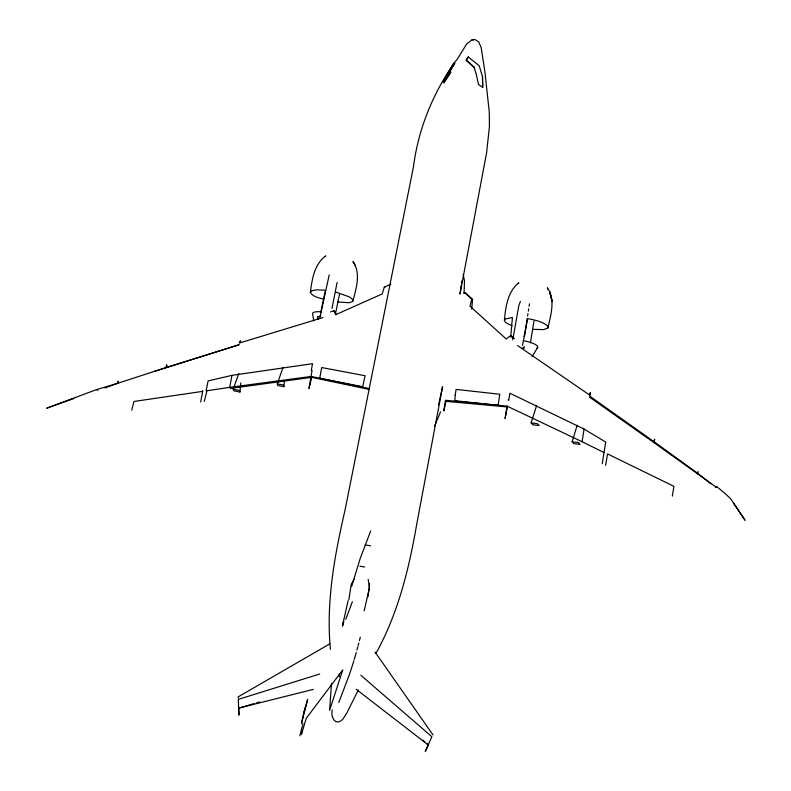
<?xml version="1.0" encoding="UTF-8"?>
<svg xmlns="http://www.w3.org/2000/svg" width="791" height="791" viewBox="0 0 791 791"><rect width="100%" height="100%" fill="white"/><g stroke="black" fill="none" stroke-linecap="round" stroke-linejoin="round"><path stroke-width="1.19" d="M464.06 293.491L464.495 280.993L463.219 274.447M339.22 676.819L339.329 673.892M353.419 262.81L353.112 261.485L355.07 265.351M331.508 683.711L329.59 710.377L342.78 669.839L306.196 718.406L301.48 734.434L301.855 730.874M283.079 367.212L277.295 383.882L277.779 385.543L283.9 386.69L284.384 381.015M238.744 373.579L233.177 389.231L233.859 390.863L239.98 392.02L240.78 382.923M510.679 337.065L512.42 317.517L505.726 318.882L504.401 320.226L505.439 322.431L512.133 325.833M461.193 285.383L459.976 294.114L486.633 152.574L489.441 126.441L489.263 111.986L484.932 72.11L481.175 47.608L478.644 41.765L475.104 39.669L472.009 39.847L466.561 44.158L457.01 59.612L453.065 63.933L443.257 82.313L454.865 63.092L448.517 72.91L452.076 66.068C431.728 96.265 418.123 130.525 413.456 166.782L345.064 509.987C334.544 555.668 325.912 602.307 330.411 649.381M461.499 283.119L461.815 280.854M504.401 320.226C505.696 306.73 507.585 291.78 518.807 282.763L518.421 283.583M710.842 483.766L697.82 473.374L654.246 441.872L654.602 439.173L654.028 442.653L716.349 487.276L717.16 486.979L723.834 492.427L730.597 498.656L745.082 520.27L733.524 503.155M508.02 399.939L508.722 400.305L509.938 393.236L584.094 429.098L605.728 442.07L602.238 463.753M697.741 473.908L698.107 471.436M348.871 599.716L351.174 584.49L354.081 579.239M118.215 383.062L118.175 381.203L117.335 383.427L96.68 389.548L46.689 408.196L73.87 398.486M527.202 318.496L524.552 335.572L523.929 336.215M527.587 316.054L527.963 313.622M528.339 311.179L528.724 308.737M529.1 306.295L529.486 303.863M604.077 452.59L582.097 441.724L584.094 429.098M507.041 406.109L505.073 418.538L507.347 406.96L445.995 401.353L443.85 410.895L445.442 400.286L507.041 406.109L582.097 441.724M605.619 465.365L607.537 453.935L673.922 486.327L672.33 496.115M323.44 299.127C318.822 297.762 312.92 296.991 310.339 292.383C312.129 279.203 314.235 264.234 325.783 255.879L325.289 256.62M530.375 342.938L533.974 321.176M512.736 339.873L518.926 305.148L520.438 301.43M231.99 375.349L208.073 380.916L206.135 390.873L229.667 387.372L231.99 375.349L312.514 363.682L311.278 370.574L312.059 370.445L308.974 388.569L311.753 377.347L369.249 389.469M202.812 390.586L200.696 401.957M331.993 308.431L337.114 282.387M204.276 401.492L206.787 391.486M335.335 314.502L339.557 294.034M320.849 312.089L325.17 291.474M319.821 317.913L329.214 274.873M533.243 329.343L543.585 329.62L547.995 327.958C550.704 314.937 555.717 299.858 547.392 287.756L547.51 289.101M303.665 713.423L301.519 723.34L307.65 699.392L303.665 713.423L305.702 706.155M438.61 404.844L442.574 386.68L416.63 524.71C408.927 569.293 397.972 613.776 375.814 653.623M348.089 600.676L342.434 625.918M131.731 410.173L133.966 401.472L202.348 391.416M522.515 345.42L527.666 318.615C534.587 319.989 541.944 321.373 547.619 325.823L547.995 327.958M364.157 610.87L369.466 587.713L368.21 579.427M337.569 301.915L348.851 302.726L351.995 301.905L352.964 300.896C356.197 288.29 360.963 273.943 353.34 261.95M154.196 371.493L165.566 367.924L166.733 364.74L166.772 367.34L239.149 344.668M342.879 624.791L343.699 621.518L342.572 625.958M299.789 735.887L302.993 723.627M370.682 530.969L360.172 558.575L351.649 586.467M471.703 309.103L472.543 299.571L465.711 293.036L463.921 292.858M433.033 734.958L375.092 652.1M572.111 441.764L578.468 442.535L580.06 444.374L573.732 443.613L572.111 441.764L577.212 425.222M531.127 422.908L537.366 423.64L539.126 425.538L532.916 424.816L531.127 422.908L536.634 405.496M511.401 336.274L514.081 338.459M352.381 601.743L345.776 619.274M338.766 702.537L349.325 674.782A394.205 356.257 -58 0 0 353.854 660.742M434.615 426.003L440.557 411.795M360.854 675.277L431.866 736.737L425.261 751.45L428.425 745.023L426.557 743.402M358.363 689.93L346.933 712.77L343.017 718.96C335.592 726.939 330.45 717.308 332.23 709.853M511.382 335.938L510.363 335.809L506.191 338.983L470.032 306.226L471.367 300.521L472.356 299.314M390.892 284.137L384.307 287.163L382.182 293.945L335.888 314.6L333.802 310.606L330.529 311.97M532.165 356.652L537.692 347.269M445.244 80.761L450.86 72.05L443.711 82.847L444.74 81.463M476.429 74.908L474.076 67.215L466.176 60.205L468.252 56.962L479.208 65.782L482.52 76.717L482.737 87.356L478.466 84.508M466.225 60.215L468.302 56.972M523.573 348.95L524.443 346.735L521.783 348.544M333.535 310.626L334.929 311.842L336.046 314.769M310.339 292.383L311.881 290.722L316.37 289.852L325.15 290.188M329.758 643.874L238.19 696.871L238.229 698.038M104.976 388.015L117.117 383.467M117.335 383.427L165.616 367.716M165.566 367.924L238.773 344.906M319.683 674.001L238.309 699.392L238.971 715.143L238.664 708.202L253.921 703.693M317.982 319.178L317.409 316.954L320.909 315.876M322.955 317.567L239.218 343.086L240.266 340.703L240.583 341.405M256.264 703.001L259.784 701.963M238.674 708.103L313.285 689.386M473.967 39.55L472.009 39.847M229.667 387.372L311.041 376.457L362.703 386.73L365.076 375.735L321.7 367.548L319.702 378.335L369.367 388.569M230.24 388.44L311.753 377.347M365.135 544.93L370.544 545.849M359.885 566.168L364.681 566.999M717.16 486.979L715.489 487.483M96.68 389.548L97.946 390.408M277.295 383.882L283.445 385.039L283.9 386.69M233.177 389.231L239.317 390.388L239.98 392.02M335.691 292.037L349.315 296.862L352.025 298.741L352.964 300.896M517.611 345.558L589.74 395.134L590.294 392.563L589.898 396.251L654.246 441.872M654.028 442.653L589.404 397.052M356.128 689.228L428.109 744.865M422.829 740.158L424.698 741.78M466.413 60.423L474.076 67.215M384.307 287.163L384.92 287.4M317.418 316.954L318.427 319.327M476.38 74.908L478.515 84.518M313.691 320.859L312.623 313.918A15.138 3.767 11.8 0 1 321.344 311.812M482.47 76.707L482.688 87.356M523.296 340.654A15.523 3.945 9.9 0 1 536.901 348.169M369.575 583.629A394.205 356.257 -58 0 1 367.963 596.721M360.281 637.141A394.205 356.257 -58 0 1 359.411 640.7M358.807 643.063A394.205 356.257 -58 0 1 358.194 645.426M357.878 646.603A394.205 356.257 -58 0 1 356.929 650.143M356.266 652.506A394.205 356.257 -58 0 1 354.21 659.565M455.181 395.223L454.914 400.701L498.142 405.348L499.774 394.254L456.12 389.409L455.181 395.223M472.128 299.374L465.424 293.135L472.118 299.403M511.362 336.145L513.725 338.41L511.362 336.145M549.775 292.166L549.597 291.642L552.138 301.569L549.775 292.166"/></g></svg>
